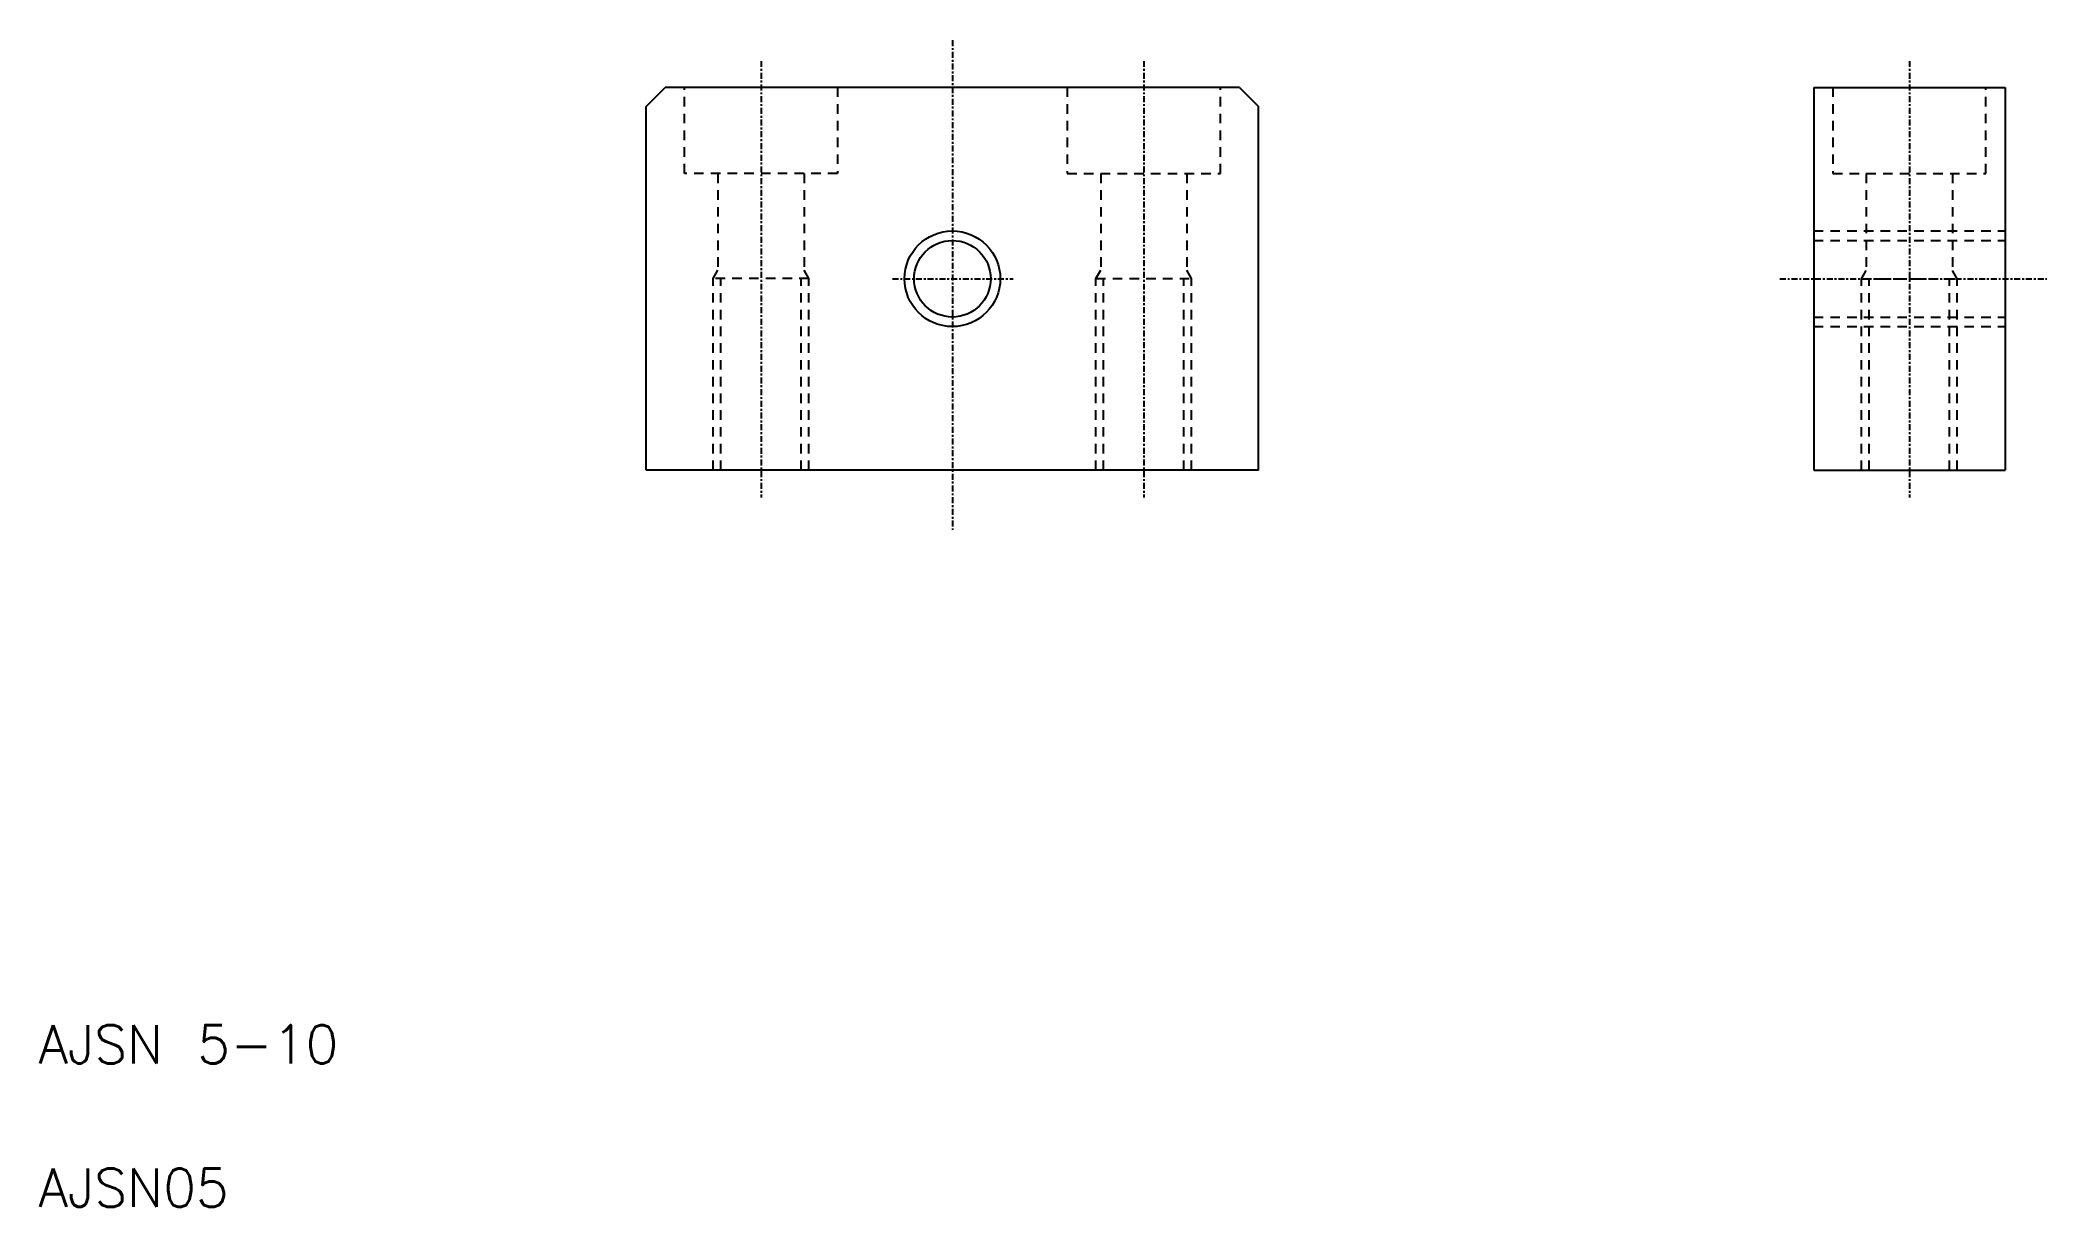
# Model space of a CAD drawing. Extents: x 5 to 110, y 5 to 66.
import ezdxf

# ---------------------------------------------------------------- set-up
doc = ezdxf.new("R2010")
doc.units = 0
doc.header["$LTSCALE"] = 0.25
doc.linetypes.add('CENTER', pattern=[2, 1.25, -0.25, 0.25, -0.25])
doc.linetypes.add('DASHED', pattern=[3.5, 2, -1.5])
doc.layers.get('0').update_dxf_attribs({"linetype": 'CONTINUOUS'})
doc.layers.add('CENTER', color=1, linetype='CENTER')
doc.styles.get("Standard").update_dxf_attribs({"font": 'TXT', "bigfont": 'BIGFONT'})

msp = doc.modelspace()

# ---------------------------------------------------------------- linework, layer by layer
at = {"color": 7, "linetype": 'CONTINUOUS'}
for p, q in [((36.75, 62.51), (37.75, 63.51)), ((67.75, 63.51), (37.75, 63.51)), ((67.75, 63.51), (68.75, 62.51)), ((97.75, 63.51), (97.75, 43.51)), ((97.75, 63.51), (107.75, 63.51)), ((107.75, 63.51), (107.75, 43.51)), ((36.75, 43.51), (36.75, 62.51)), ((68.75, 43.51), (68.75, 62.51)), ((68.75, 43.51), (36.75, 43.51)), ((97.75, 43.51), (107.75, 43.51))]:
    msp.add_line(p, q, dxfattribs=at)
at = {"color": 3, "linetype": 'DASHED'}
for p, q in [((38.75, 59.01), (38.75, 63.51)), ((46.75, 63.51), (46.75, 59.01)), ((58.75, 63.51), (58.75, 59.01)), ((66.75, 59.01), (66.75, 63.51)), ((98.75, 63.51), (98.75, 59.01)), ((106.75, 59.01), (106.75, 63.51)), ((46.75, 59.01), (38.75, 59.01)), ((40.5, 59.01), (40.5, 53.95)), ((45, 59.01), (45, 53.95)), ((58.75, 59.01), (66.75, 59.01)), ((60.5, 59.01), (60.5, 53.95)), ((65, 59.01), (65, 53.95)), ((98.75, 59.01), (106.75, 59.01)), ((100.5, 59.01), (100.5, 53.95)), ((105, 59.01), (105, 53.95)), ((97.75, 56.01), (107.75, 56.01)), ((97.75, 55.51), (107.75, 55.51)), ((40.25, 53.52), (40.5, 53.95)), ((40.25, 43.51), (40.25, 53.52)), ((45.25, 53.52), (40.25, 53.52)), ((40.65, 43.51), (40.65, 53.52)), ((44.85, 43.51), (44.85, 53.52)), ((45.25, 53.52), (45, 53.95)), ((45.25, 43.51), (45.25, 53.52)), ((60.25, 53.52), (60.5, 53.95)), ((60.25, 43.51), (60.25, 53.52)), ((60.25, 53.52), (65.25, 53.52)), ((60.65, 43.51), (60.65, 53.52)), ((64.85, 43.51), (64.85, 53.52)), ((65.25, 53.52), (65, 53.95)), ((65.25, 43.51), (65.25, 53.52)), ((100.25, 53.51), (100.5, 53.95)), ((100.25, 43.51), (100.25, 53.51)), ((100.25, 53.51), (105.25, 53.51)), ((100.65, 43.51), (100.65, 53.52)), ((104.85, 43.51), (104.85, 53.52)), ((105.25, 53.51), (105, 53.95)), ((105.25, 43.51), (105.25, 53.51)), ((97.75, 51.51), (107.75, 51.51)), ((97.75, 51.01), (107.75, 51.01))]:
    msp.add_line(p, q, dxfattribs=at)
for p, q in [((36.75, 53.01), (36.75, 53.01)), ((36.75, 48.26), (36.75, 48.26))]:
    msp.add_line(p, q)
at = {"color": 7, "linetype": 'CONTINUOUS'}
msp.add_circle((52.75, 53.51), 2.5, dxfattribs=at)
at = {"color": 3, "linetype": 'CONTINUOUS'}
msp.add_circle((52.75, 53.51), 2, dxfattribs=at)
at = {"layer": 'CENTER', "color": 1, "linetype": 'CENTER'}
for p, q in [((52.75, 65.98), (52.75, 40.39)), ((42.75, 64.89), (42.75, 42.07)), ((62.75, 64.89), (62.75, 42.07)), ((102.75, 64.89), (102.75, 42.07)), ((49.62, 53.51), (55.93, 53.51)), ((95.98, 53.51), (109.93, 53.51))]:
    msp.add_line(p, q, dxfattribs=at)

# ---------------------------------------------------------------- texts
for s, p in [('AJSN 5-10', (5, 12.5)), ('AJSN05', (5, 5))]:
    msp.add_text(s, height=2).set_placement(p)

doc.saveas('drawing.dxf')
